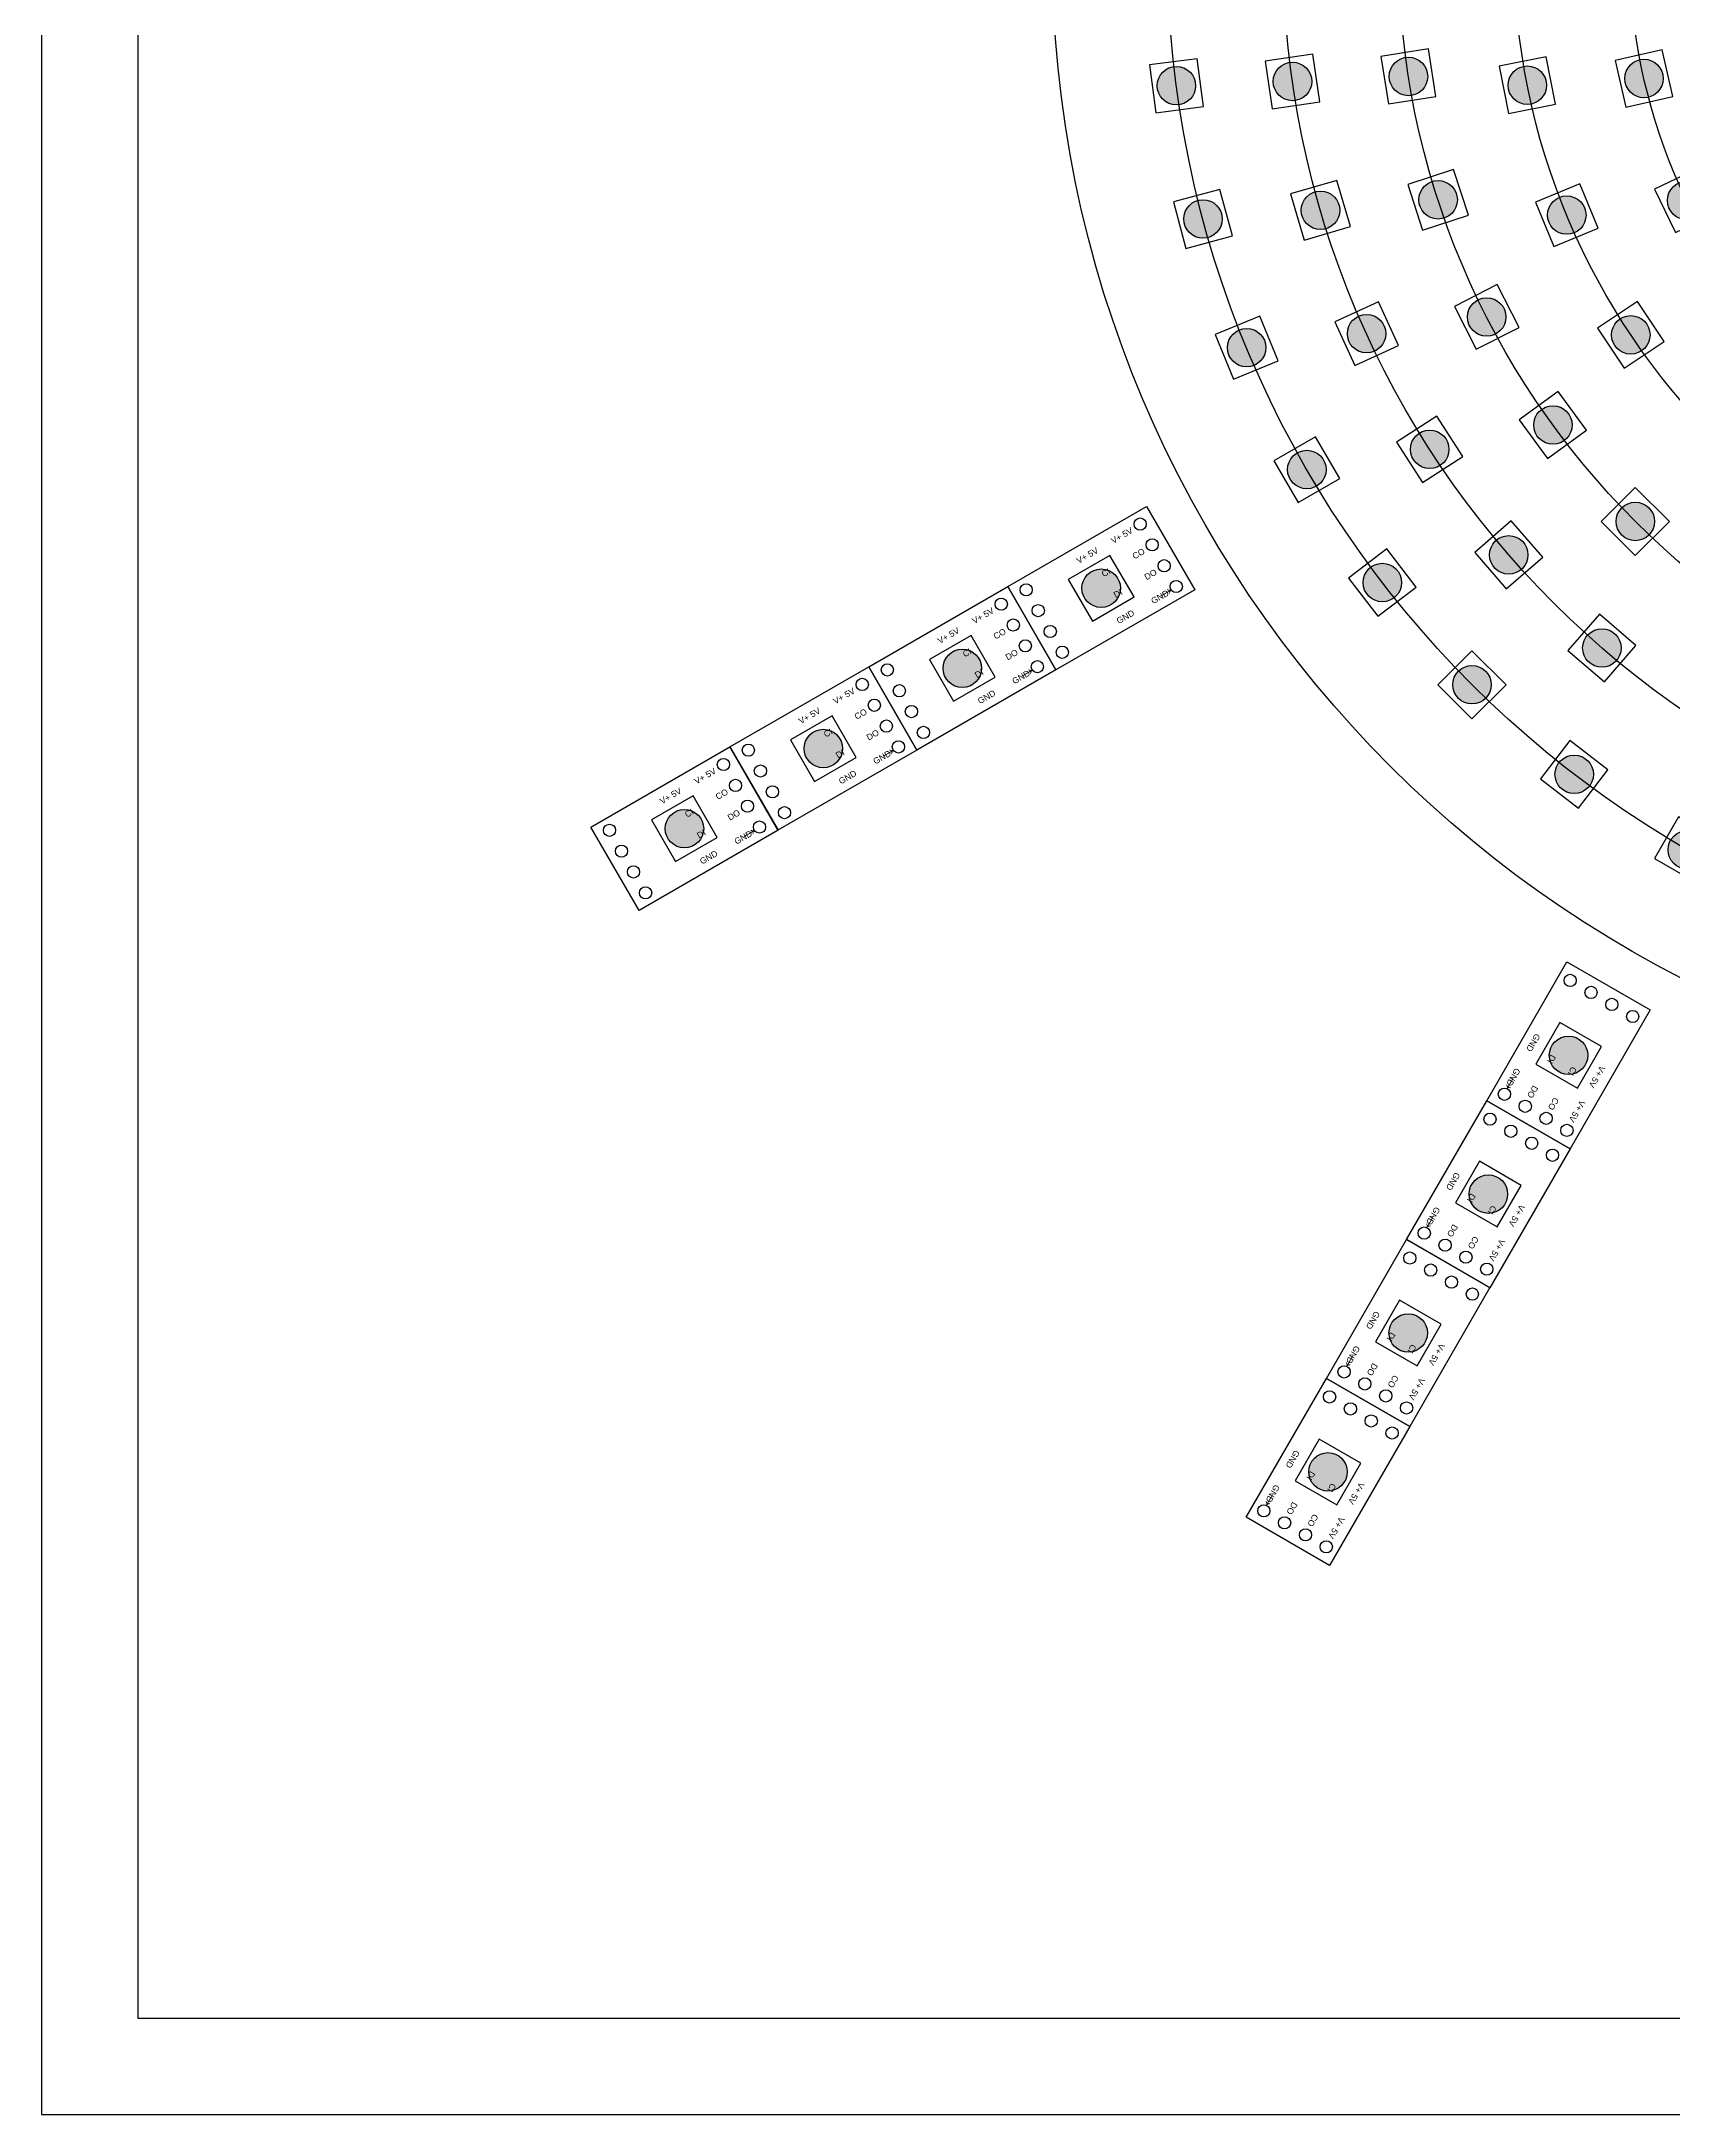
# Model space of a CAD drawing. Header units: millimetres. Extents: x 2050 to 3932, y -1485 to -693.
# Drawn here: x 3071 to 3240.5, y -1277.8 to -1062.3 of the extents above; entities that cross this region are included whole.
import ezdxf

# ---------------------------------------------------------------- set-up
doc = ezdxf.new("R2010")
doc.units = ezdxf.units.MM
doc.header["$LTSCALE"] = 10
doc.header["$MEASUREMENT"] = 0
doc.layers.get('0').update_dxf_attribs({"color": 8})
for name, color, linetype in [('LED SMD 5050', 40, 'Continuous'), ('LED Strip', 30, 'Continuous'), ('vero Pins', 30, 'Continuous')]:
    doc.layers.add(name, color=color, linetype=linetype)
doc.styles.get("Standard").update_dxf_attribs({"font": 'arial.ttf'})

# ---------------------------------------------------------------- blocks, each defined once
blk = doc.blocks.new('SMD 5050')
at = {"layer": 'LED SMD 5050'}
blk.add_hatch(color=256, dxfattribs=at).paths.add_polyline_path([(2, 0, 1), (-2, 0, 1)])
blk.add_lwpolyline([(-2.5, 2.5), (-2.5, -2.5), (2.5, -2.5), (2.5, 2.5)], close=True, dxfattribs=at)
blk.add_circle((0, 0), 2, dxfattribs=at)
blk = doc.blocks.new('DotStar 240mm Disc')
at = {"layer": 'vero Pins'}
for radius in [120, 108, 96, 84, 72, 60]:
    blk.add_circle((0, 0), radius, dxfattribs=at)
for p, rotation in [((-82.97, -13.14), 99.00000000000001), ((-58.5, -13.35), 102.8571428571429), ((-107.08, -14.1), 97.5), ((-95.02, -13.66), 98.18181818181817), ((-70.62, -14.05), 101.25), ((-79.89, -25.96), 108), ((-54.06, -26.03), 115.7142857142857), ((-104.32, -27.95), 105), ((-92.11, -27.05), 106.3636363636363), ((-66.52, -27.55), 112.5), ((-87.32, -39.88), 114.5454545454545), ((-74.84, -38.14), 117), ((-59.87, -40), 123.75), ((-99.78, -41.33), 112.5), ((-67.96, -49.37), 126), ((-80.76, -51.9), 122.7272727272727), ((-93.53, -54), 120), ((-59.4, -59.4), 135), ((-72.55, -62.87), 130.9090909090909), ((-85.68, -65.75), 127.5), ((-62.87, -72.55), 139.0909090909091), ((-76.37, -76.37), 135), ((-65.75, -85.68), 142.5), ((-54, -93.53), 150)]:
    blk.add_blockref('SMD 5050', p, dxfattribs=dict(at, rotation=rotation))
blk = doc.blocks.new('DotStar Strip 60')
at = {"color": 1}
for centre in [(-3.75, 15.17), (-1.25, 15.17), (1.25, 15.17), (3.75, 15.17), (-3.75, 1.5), (-1.25, 1.5), (1.25, 1.5), (3.75, 1.5)]:
    blk.add_circle(centre, 0.635, dxfattribs=at)
at = {"layer": 'LED Strip'}
blk.add_lwpolyline([(5, 16.67), (5, 0), (-5, 0), (-5, 16.67)], close=True, dxfattribs=at)
at = {"layer": 'vero Pins'}
blk.add_blockref('SMD 5050', (0, 8.33), dxfattribs=at)
at = {"color": 4, "width": 7.3862, "attachment_point": 9, "rotation": 90}
for s, insert, char_height in [('V+ 5V', (-3.34, 14.15), 0.635), ('CO', (-0.84, 14.15), 0.635), ('DO', (1.66, 14.15), 0.635), ('GND', (4.16, 14.15), 0.635), ('{\\fArial|b1|i0|c0|p34;→}', (4.16, 14.94), 1.5), ('V+ 5V', (-3.34, 10.01), 0.635), ('CI', (-0.84, 10.01), 0.635), ('DI', (1.66, 10.01), 0.635), ('GND', (4.16, 10.01), 0.635)]:
    blk.add_mtext(s, dxfattribs=dict(at, insert=insert, char_height=char_height))

msp = doc.modelspace()

# ---------------------------------------------------------------- linework, layer by layer
at = {"layer": 'vero Pins'}
for points in [[(3070.98, -1277.78), (3520.98, -1277.78), (3520.98, -827.78), (3070.98, -827.78)], [(3080.98, -1267.78), (3510.98, -1267.78), (3510.98, -837.78), (3080.98, -837.78)]]:
    msp.add_lwpolyline(points, close=True, dxfattribs=at)

# ---------------------------------------------------------------- block references
msp.add_blockref('DotStar 240mm Disc', (3295.98, -1052.78), dxfattribs=at)
for p, rotation in [((3173.87, -1123.28), 299.9999999999999), ((3159.44, -1131.61), 299.9999999999999), ((3145, -1139.95), 299.9999999999999), ((3130.57, -1148.28), 299.9999999999999), ((3233.81, -1160.46), 150), ((3225.48, -1174.89), 150), ((3217.15, -1189.32), 150), ((3208.81, -1203.76), 150)]:
    msp.add_blockref('DotStar Strip 60', p, dxfattribs=dict(at, rotation=rotation))

doc.saveas('drawing.dxf')
